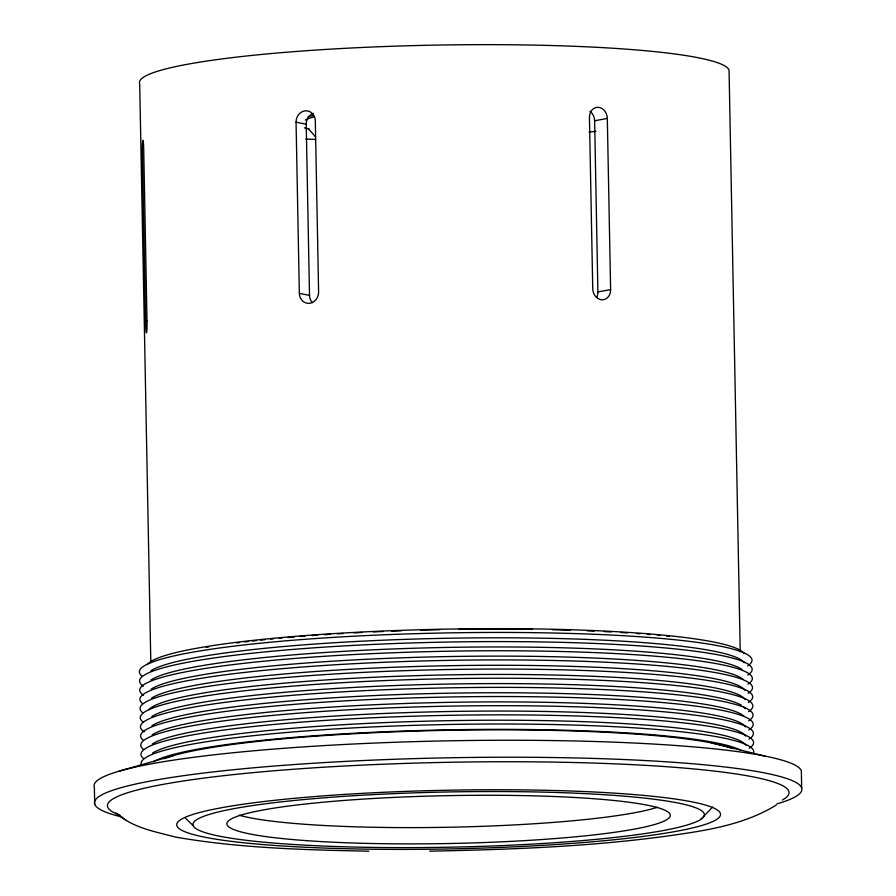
<?xml version="1.0" encoding="UTF-8"?>
<svg xmlns="http://www.w3.org/2000/svg" width="896" height="896" viewBox="0 0 896 896"><rect width="100%" height="100%" fill="white"/><g stroke="black" fill="none" stroke-linecap="round" stroke-linejoin="round"><path stroke-width="1.34" d="M700.75 819.437A255.808 27.63 -1.1 0 0 359.822 795.357A255.808 27.63 -1.1 0 0 285.331 843.942A255.808 27.63 -1.1 0 0 700.75 819.437L712.656 806.994M776.35 805.011C751.554 820.333 722.702 827.378 694.21 832.014C606.805 846.16 518.067 849.386 429.677 851.166M119.09 771.176L173.477 755.608M589.971 111.272A10.741 8.87 79.7 0 1 594.619 120.758L607.32 118.451L610.613 289.61A10.741 8.87 79.7 0 1 601.877 299.813A10.741 8.87 79.7 0 1 592.738 288.658L589.445 117.499A10.741 8.87 79.7 0 1 598.181 107.296A10.741 8.87 79.7 0 1 607.32 118.451M596.803 297.181A10.741 8.87 79.7 0 0 597.901 291.906L610.613 289.61M368.85 851.2C304.125 849.867 239.053 848.176 175.134 837.021C155.4 831.634 134.109 828.206 118.037 814.498M296.061 122.192A10.741 9.587 -78.7 0 1 305.48 110.824A10.741 9.587 -78.7 0 1 315.314 120.803L318.606 291.962A10.741 9.587 -78.7 0 1 309.176 303.33A10.741 9.587 -78.7 0 1 299.342 293.35L296.061 122.192L306.219 124.219A10.741 9.587 -78.7 0 1 313.163 113.389M299.342 293.35L309.512 295.378A10.741 9.587 -78.7 0 0 312.469 302.725M711.872 743.03L764.971 756.09M115.898 812.952L125.966 820.198M185.36 818.07L193.077 825.552M308.504 128.811L315.493 136.819M94.718 804.283L94.349 787.304A353.853 38.214 -1.1 0 1 433.541 741.138A353.853 38.214 -1.1 0 1 801.36 770.795L801.651 787.774M740.219 651.784L729.053 70.112A294.974 31.853 -1.1 0 0 422.442 45.382A294.974 31.853 -1.1 0 0 139.698 83.866L150.819 662.749M594.619 120.758L597.901 291.906M306.219 124.219L309.512 295.378M596.019 131.354A271.925 29.366 -1.1 0 1 588.986 132.026M315.37 139.384A271.925 29.366 -1.1 0 1 305.782 139.037M121.89 816.984A353.819 38.214 -1.1 0 1 444.954 757.87A353.819 38.214 -1.1 0 1 776.91 803.902M119.974 815.248A340.85 36.814 -1.1 0 1 435.456 762.574A340.85 36.814 -1.1 0 1 782.454 799.982M164.248 758.699A294.974 31.853 -1.1 0 1 450.307 730.262A294.974 31.853 -1.1 0 1 732.312 748.496M206.226 647.382A294.974 31.853 -1.1 0 1 208.734 646.968M236.544 642.947A294.974 31.853 -1.1 0 1 239.557 642.566M244.642 641.95A294.974 31.853 -1.1 0 1 248.539 641.491M252.515 641.032A294.974 31.853 -1.1 0 1 256.558 640.584M260.658 640.147A294.974 31.853 -1.1 0 1 264.835 639.71M270.48 639.139A294.974 31.853 -1.1 0 1 273.336 638.859M279.115 638.31A294.974 31.853 -1.1 0 1 282.038 638.042M287.93 637.526A294.974 31.853 -1.1 0 1 294.47 636.966M299.802 636.53A294.974 31.853 -1.1 0 1 305.211 636.104M312.066 635.578A294.974 31.853 -1.1 0 1 317.632 635.174M324.643 634.693A294.974 31.853 -1.1 0 1 330.31 634.312M337.445 633.864A294.974 31.853 -1.1 0 1 343.19 633.517M353.998 632.912A294.974 31.853 -1.1 0 1 362.242 632.475M373.363 631.938A294.974 31.853 -1.1 0 1 383.174 631.501M391.63 631.154A294.974 31.853 -1.1 0 1 401.52 630.784M420.616 630.179A294.974 31.853 -1.1 0 1 439.858 629.709M459.077 629.373A294.974 31.853 -1.1 0 1 532.504 629.362M552.44 629.731A294.974 31.853 -1.1 0 1 570.494 630.224M586.992 630.806A294.974 31.853 -1.1 0 1 594.25 631.12M604.24 631.59A294.974 31.853 -1.1 0 1 611.24 631.949M620.794 632.498A294.974 31.853 -1.1 0 1 627.435 632.923M636.933 633.584A294.974 31.853 -1.1 0 1 639.946 633.808M647.326 634.39A294.974 31.853 -1.1 0 1 650.216 634.626M657.294 635.253A294.974 31.853 -1.1 0 1 660.061 635.51M666.792 636.182A294.974 31.853 -1.1 0 1 669.413 636.462M143.707 758.61A306.342 33.085 -1.1 0 1 452.693 715.254A306.342 33.085 -1.1 0 1 749.202 748.283M143.528 749.448A306.342 33.085 -1.1 0 1 452.525 706.093A306.342 33.085 -1.1 0 1 749.022 739.122M143.349 740.298A306.342 33.085 -1.1 0 1 452.346 696.942A306.342 33.085 -1.1 0 1 748.843 729.96M144.211 731.886A306.342 33.085 -1.1 0 1 448.594 687.848A306.342 33.085 -1.1 0 1 748.664 720.81M143.002 721.986A306.342 33.085 -1.1 0 1 451.998 678.63A306.342 33.085 -1.1 0 1 748.496 711.648M142.822 712.824A306.342 33.085 -1.1 0 1 451.819 669.469A306.342 33.085 -1.1 0 1 748.317 702.498M142.643 703.674A306.342 33.085 -1.1 0 1 451.64 660.318A306.342 33.085 -1.1 0 1 748.138 693.336M143.506 695.262A306.342 33.085 -1.1 0 1 447.888 651.224A306.342 33.085 -1.1 0 1 747.97 684.186M143.326 686.101A306.342 33.085 -1.1 0 1 447.709 642.062A306.342 33.085 -1.1 0 1 747.79 675.024M142.117 676.2A306.342 33.085 -1.1 0 1 451.114 632.845A306.342 33.085 -1.1 0 1 747.611 665.874M141.4 764.747A306.342 33.085 -1.1 0 1 445.726 724.539A306.342 33.085 -1.1 0 1 753.603 752.752M148.792 709.688A299.219 32.312 -1.1 0 1 451.371 674.834A299.219 32.312 -1.1 0 1 744.979 699.429M147.907 663.902A299.219 32.312 -1.1 0 1 450.498 629.048A299.219 32.312 -1.1 0 1 744.094 653.643M152.454 753.178A299.219 32.312 -1.1 0 1 462.672 720.451A299.219 32.312 -1.1 0 1 745.853 745.203M152.275 744.027A299.219 32.312 -1.1 0 1 462.493 711.301A299.219 32.312 -1.1 0 1 745.674 736.053M152.107 734.866A299.219 32.312 -1.1 0 1 462.325 702.139A299.219 32.312 -1.1 0 1 745.506 726.891M151.928 725.715A299.219 32.312 -1.1 0 1 454.317 693.101A299.219 32.312 -1.1 0 1 743.87 716.083M151.749 716.554A299.219 32.312 -1.1 0 1 446.275 684.085A299.219 32.312 -1.1 0 1 741.429 705.286M743.702 706.922A299.219 32.312 -1.1 0 1 745.147 708.579M151.402 698.242A299.219 32.312 -1.1 0 1 461.619 665.515A299.219 32.312 -1.1 0 1 744.8 690.267M151.222 689.091A299.219 32.312 -1.1 0 1 453.611 656.477A299.219 32.312 -1.1 0 1 743.176 679.459M151.054 679.93A299.219 32.312 -1.1 0 1 449.501 647.382A299.219 32.312 -1.1 0 1 741.966 669.48M150.875 670.779A299.219 32.312 -1.1 0 1 461.093 638.042A299.219 32.312 -1.1 0 1 744.274 662.805M153.418 761.846A299.219 32.312 -1.1 0 1 445.458 729.893A299.219 32.312 -1.1 0 1 740.869 750.266M657.496 807.251A221.659 23.934 -1.1 0 1 448.37 827.254A221.659 23.934 -1.1 0 1 239.176 815.192M309.086 128.99A138.802 14.986 -1.1 0 1 304.517 127.859M308.101 116.726A138.802 14.986 -1.1 0 1 313.466 115.45M305.278 120.03A132.462 14.302 -1.1 0 1 313.902 116.894M147.011 320.936L143.718 149.778A10.741 0.706 89.3 0 0 142.822 140.28A10.741 0.706 89.3 0 0 142.341 152.13L145.634 323.277A10.741 0.706 89.3 0 0 146.518 332.786A10.741 0.706 89.3 0 0 147.011 320.936M275.038 845.477A271.925 29.366 -1.1 0 0 716.632 819.437A271.925 29.366 -1.1 0 0 354.222 793.822A271.925 29.366 -1.1 0 0 275.038 845.477M307.126 840.694A221.659 23.934 -1.1 0 0 667.094 819.459A221.659 23.934 -1.1 0 0 371.672 798.582A221.659 23.934 -1.1 0 0 307.126 840.694"/></g></svg>
